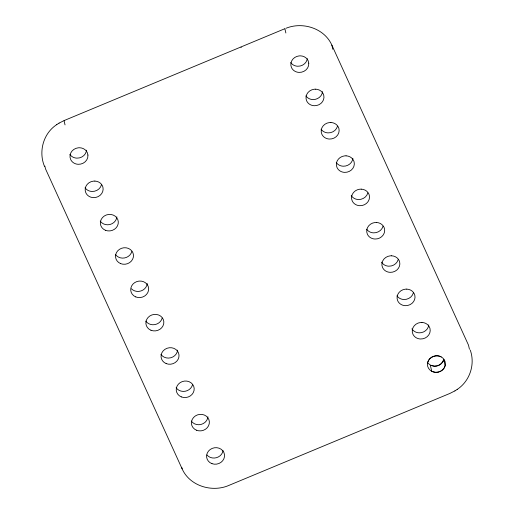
<?xml version="1.0" encoding="UTF-8"?>
<svg xmlns="http://www.w3.org/2000/svg" width="514" height="514" viewBox="0 0 514 514"><rect width="100%" height="100%" fill="white"/><g stroke="black" fill="none" stroke-linecap="round" stroke-linejoin="round"><path stroke-width="0.77" d="M86.525 150.204L86.301 151.489A9.027 8.243 -12.9 0 1 76.843 158.139L75.449 157.984A9.027 8.243 -12.9 0 1 69.891 154.457M307.301 58.654L307.134 59.592A9.027 8.243 -12.9 0 1 297.677 66.242L296.289 66.088A9.027 8.243 -12.9 0 1 290.725 62.56M427.699 362.505C426.215 367.407 430.7 372.451 435.679 372.316A9.027 8.243 -12.9 0 0 445.137 365.666C446.139 362.299 444.282 358.419 441.147 356.909A9.027 8.243 -12.9 0 0 437.157 355.855L435.75 355.906A9.027 8.243 -12.9 0 0 427.699 362.505L427.661 362.415A9.027 8.243 -12.9 0 1 435.711 355.816L437.118 355.765A9.027 8.243 -12.9 0 1 441.108 356.819L441.147 356.909M56.791 124.594C43.221 133.389 38.325 151.694 44.525 166.433M457.19 389.413C469.847 381.118 475.399 364.265 470.239 350.04M59.046 123.129L64.109 120.565L284.936 28.675M44.866 166.099L45.495 168.836L182.123 468.839C189.762 486.16 212.314 492.753 229.071 485.325L449.872 393.441L454.941 390.878M56.701 124.651L59.123 123.077M454.864 390.929L457.287 389.355M286.105 28.231C302.682 21.479 324.43 28.276 331.877 45.161L468.511 345.164L469.449 349.269M431.535 365.647L434.272 366.161A9.027 8.243 -12.9 0 0 443.73 359.511L443.768 359.594A9.027 8.243 -12.9 0 1 434.311 366.244L430.282 365.107L427.359 362.563M241.284 47.365L240.995 47.179M351.235 195.5L351.435 195.853A9.027 8.243 -12.9 0 0 356.992 199.381L358.386 199.535A9.027 8.243 -12.9 0 0 367.844 192.885M381.587 262.146L381.786 262.506A9.027 8.243 -12.9 0 0 387.344 266.034L388.738 266.188A9.027 8.243 -12.9 0 0 398.196 259.538M411.939 328.799L412.138 329.153A9.027 8.243 -12.9 0 0 417.702 332.68L419.096 332.834A9.027 8.243 -12.9 0 0 428.772 324.893M430.321 365.191L431.728 371.352L435.718 372.406A9.027 8.243 -12.9 0 0 445.175 365.756L443.73 359.511M331.877 45.161L332.821 49.267M284.929 28.893L285.868 32.999M181.815 467.47L182.123 468.839M64.089 120.796L65.034 124.902M413.372 292.858A9.027 8.243 -12.9 0 1 403.914 299.508L402.526 299.354A9.027 8.243 -12.9 0 1 396.962 295.826M131.835 251.462A9.027 8.243 -12.9 0 1 124.484 257.964A9.027 8.243 -12.9 0 1 115.419 254.43M192.538 384.761A9.027 8.243 -12.9 0 1 185.194 391.257A9.027 8.243 -12.9 0 1 176.129 387.729M162.186 318.115A9.027 8.243 -12.9 0 1 154.843 324.61A9.027 8.243 -12.9 0 1 145.777 321.083M177.587 350.143A9.027 8.243 -12.9 0 1 170.712 357.783A9.027 8.243 -12.9 0 1 160.953 354.403M147.229 283.497A9.027 8.243 -12.9 0 1 141.035 290.937A9.027 8.243 -12.9 0 1 131.423 288.778M337.492 126.238A9.027 8.243 -12.9 0 1 328.035 132.888L326.641 132.734A9.027 8.243 -12.9 0 1 321.083 129.207M322.535 91.627A9.027 8.243 -12.9 0 1 312.859 99.568L311.465 99.414A9.027 8.243 -12.9 0 1 305.901 95.887M101.476 184.815A9.027 8.243 -12.9 0 1 92.019 191.465L90.631 191.311A9.027 8.243 -12.9 0 1 85.067 187.783M352.893 158.273A9.027 8.243 -12.9 0 1 343.211 166.215L341.816 166.061A9.027 8.243 -12.9 0 1 336.259 162.533M383.02 226.211A9.027 8.243 -12.9 0 1 373.562 232.861L372.168 232.707A9.027 8.243 -12.9 0 1 366.611 229.18M116.877 216.85A9.027 8.243 -12.9 0 1 110.002 224.489A9.027 8.243 -12.9 0 1 100.243 221.11M207.939 416.796A9.027 8.243 -12.9 0 1 201.064 424.429A9.027 8.243 -12.9 0 1 191.304 421.05M223.05 450.656A9.027 8.243 -12.9 0 1 216.355 457.723A9.027 8.243 -12.9 0 1 206.943 454.986M87.939 155.061L87.714 157.65A9.027 8.243 -12.9 0 1 78.256 164.3L76.862 164.146A9.027 8.243 -12.9 0 1 71.305 160.619L70.662 159.488A9.027 8.243 -12.9 0 1 78.282 147.801L79.696 147.749A9.027 8.243 -12.9 0 1 87.284 152.568L87.939 155.061M308.773 63.164L308.548 65.753A9.027 8.243 -12.9 0 1 299.09 72.403L297.696 72.249A9.027 8.243 -12.9 0 1 292.138 68.722L291.502 67.585A9.027 8.243 -12.9 0 1 299.116 55.904L300.529 55.853A9.027 8.243 -12.9 0 1 308.124 60.671L308.773 63.164M315.705 89.179L314.298 89.224A9.027 8.243 -12.9 0 0 306.678 100.911L307.314 102.042A9.027 8.243 -12.9 0 0 312.872 105.569L314.266 105.723A9.027 8.243 -12.9 0 0 323.73 95.212L323.3 93.991A9.027 8.243 -12.9 0 0 315.705 89.179M330.881 122.499L329.474 122.55A9.027 8.243 -12.9 0 0 321.854 134.231L322.49 135.368A9.027 8.243 -12.9 0 0 328.054 138.896L329.442 139.05A9.027 8.243 -12.9 0 0 338.906 128.539L338.475 127.318A9.027 8.243 -12.9 0 0 330.881 122.499M346.057 155.826L344.65 155.87A9.027 8.243 -12.9 0 0 337.03 167.558L337.666 168.695A9.027 8.243 -12.9 0 0 343.23 172.222L344.618 172.376A9.027 8.243 -12.9 0 0 354.088 161.859L353.651 160.638A9.027 8.243 -12.9 0 0 346.057 155.826M94.872 181.076L93.458 181.127A9.027 8.243 -12.9 0 0 85.838 192.808L86.48 193.945A9.027 8.243 -12.9 0 0 92.038 197.472L93.432 197.627A9.027 8.243 -12.9 0 0 102.896 187.109L102.459 185.895A9.027 8.243 -12.9 0 0 94.872 181.076M361.239 189.146L359.826 189.197A9.027 8.243 -12.9 0 0 352.206 200.884L352.842 202.015A9.027 8.243 -12.9 0 0 358.406 205.542L359.8 205.696A9.027 8.243 -12.9 0 0 369.264 195.185L368.827 193.964A9.027 8.243 -12.9 0 0 361.239 189.146M376.415 222.472L375.002 222.523A9.027 8.243 -12.9 0 0 367.381 234.204L368.024 235.341A9.027 8.243 -12.9 0 0 373.582 238.869L374.976 239.023A9.027 8.243 -12.9 0 0 384.44 228.505L384.003 227.291A9.027 8.243 -12.9 0 0 376.415 222.472M391.591 255.799L390.177 255.843A9.027 8.243 -12.9 0 0 382.557 267.531L383.2 268.661A9.027 8.243 -12.9 0 0 388.757 272.189L390.152 272.343A9.027 8.243 -12.9 0 0 399.616 261.832L399.179 260.611A9.027 8.243 -12.9 0 0 391.591 255.799M406.767 289.119L405.353 289.17A9.027 8.243 -12.9 0 0 397.733 300.851L398.376 301.988A9.027 8.243 -12.9 0 0 403.933 305.515L405.328 305.669A9.027 8.243 -12.9 0 0 414.792 295.158L414.361 293.937A9.027 8.243 -12.9 0 0 406.767 289.119M421.943 322.445L420.536 322.496A9.027 8.243 -12.9 0 0 412.915 334.177L413.552 335.314A9.027 8.243 -12.9 0 0 419.109 338.842L420.503 338.996A9.027 8.243 -12.9 0 0 429.967 328.478L429.537 327.257A9.027 8.243 -12.9 0 0 421.943 322.445M150.975 330.251A9.027 8.243 -12.9 0 0 163.825 321.68A9.027 8.243 -12.9 0 0 149.78 316.007A9.027 8.243 -12.9 0 0 150.975 330.251M120.623 263.605A9.027 8.243 -12.9 0 0 133.467 255.034A9.027 8.243 -12.9 0 0 119.428 249.354A9.027 8.243 -12.9 0 0 120.623 263.605M181.326 396.898A9.027 8.243 -12.9 0 0 194.176 388.327A9.027 8.243 -12.9 0 0 180.131 382.654A9.027 8.243 -12.9 0 0 181.326 396.898M166.15 363.578A9.027 8.243 -12.9 0 0 179.001 355.007A9.027 8.243 -12.9 0 0 164.955 349.327A9.027 8.243 -12.9 0 0 166.15 363.578M135.799 296.925A9.027 8.243 -12.9 0 0 148.642 288.36A9.027 8.243 -12.9 0 0 134.604 282.681A9.027 8.243 -12.9 0 0 135.799 296.925M105.447 230.278A9.027 8.243 -12.9 0 0 118.291 221.707A9.027 8.243 -12.9 0 0 104.246 216.034A9.027 8.243 -12.9 0 0 105.447 230.278M196.509 430.224A9.027 8.243 -12.9 0 0 209.352 421.653A9.027 8.243 -12.9 0 0 195.307 415.974A9.027 8.243 -12.9 0 0 196.509 430.224M212.006 463.673A9.027 8.243 -12.9 0 0 224.496 454.659A9.027 8.243 -12.9 0 0 210.2 449.499A9.027 8.243 -12.9 0 0 212.006 463.673"/></g></svg>
